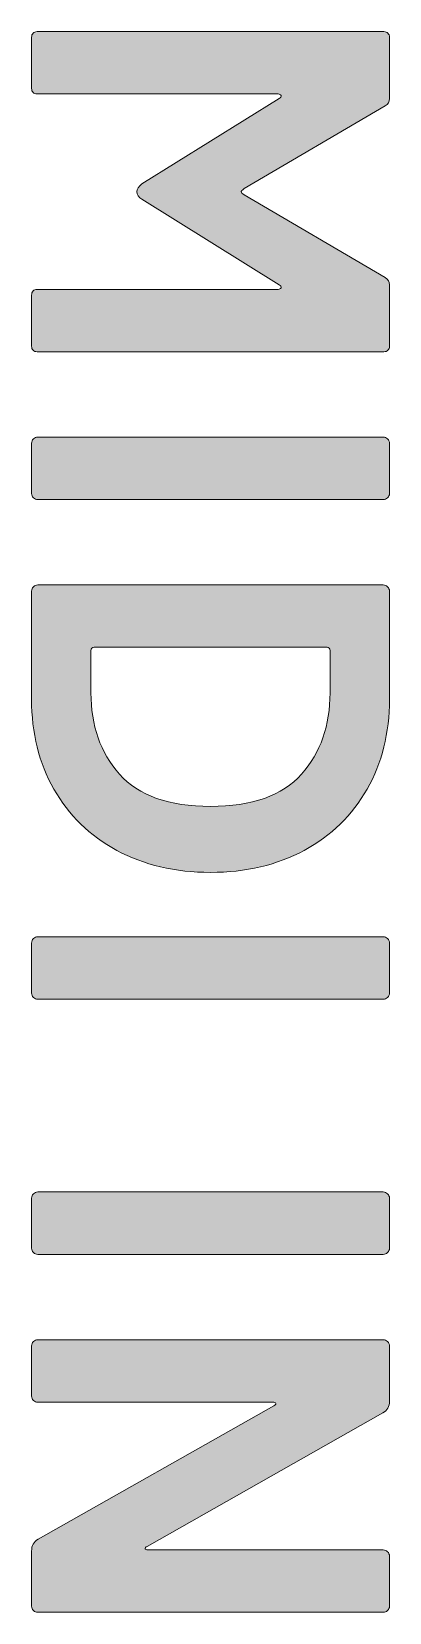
# Model space of a CAD drawing. Header units: millimetres. Extents: x 88.3 to 184.3, y 66.7 to 161.2.
# Drawn here: x 133.03 to 135.5, y 109.72 to 120.62 of the extents above; entities that cross this region are included whole.
import ezdxf

# ---------------------------------------------------------------- set-up
doc = ezdxf.new("R2010")
doc.units = ezdxf.units.MM
doc.header["$MEASUREMENT"] = 0
doc.layers.add('Font Engravings', color=7, linetype='Continuous', lineweight=0)

# ---------------------------------------------------------------- blocks, each defined once
blk = doc.blocks.new('Block_3')
at = {"layer": 'Font Engravings', "true_color": 0x000000, "transparency": 33554687}
h = blk.add_hatch(color=18, dxfattribs=at)
h.dxf.hatch_style = 2
edge = h.paths.add_edge_path()
edge.add_spline(control_points=[(133.039, 120.609), (133.046, 120.616), (133.055, 120.62), (133.067, 120.62), (133.067, 120.62), (135.459, 120.62), (135.459, 120.62), (135.471, 120.62), (135.48, 120.616), (135.487, 120.609), (135.494, 120.602), (135.498, 120.593), (135.498, 120.581), (135.498, 120.581), (135.498, 120.158), (135.498, 120.158), (135.498, 120.137), (135.488, 120.12), (135.469, 120.108), (135.469, 120.108), (134.496, 119.537), (134.496, 119.537), (134.482, 119.525), (134.475, 119.518), (134.475, 119.516), (134.475, 119.509), (134.482, 119.502), (134.496, 119.495), (134.496, 119.495), (135.469, 118.923), (135.469, 118.923), (135.488, 118.911), (135.498, 118.895), (135.498, 118.874), (135.498, 118.874), (135.498, 118.45), (135.498, 118.45), (135.498, 118.439), (135.494, 118.429), (135.487, 118.422), (135.48, 118.415), (135.471, 118.412), (135.459, 118.412), (135.459, 118.412), (133.067, 118.412), (133.067, 118.412), (133.055, 118.412), (133.046, 118.415), (133.039, 118.422), (133.032, 118.429), (133.028, 118.439), (133.028, 118.45), (133.028, 118.45), (133.028, 118.803), (133.028, 118.803), (133.028, 118.815), (133.032, 118.824), (133.039, 118.831), (133.046, 118.838), (133.055, 118.842), (133.067, 118.842), (133.067, 118.842), (134.729, 118.842), (134.729, 118.842), (134.74, 118.842), (134.747, 118.845), (134.75, 118.853), (134.752, 118.86), (134.747, 118.867), (134.736, 118.874), (134.736, 118.874), (133.79, 119.463), (133.79, 119.463), (133.767, 119.477), (133.755, 119.495), (133.755, 119.516), (133.755, 119.534), (133.767, 119.552), (133.79, 119.569), (133.79, 119.569), (134.736, 120.158), (134.736, 120.158), (134.747, 120.165), (134.752, 120.172), (134.75, 120.179), (134.747, 120.186), (134.74, 120.19), (134.729, 120.19), (134.729, 120.19), (133.067, 120.19), (133.067, 120.19), (133.055, 120.19), (133.046, 120.193), (133.039, 120.2), (133.032, 120.207), (133.028, 120.217), (133.028, 120.228), (133.028, 120.228), (133.028, 120.581), (133.028, 120.581), (133.028, 120.593), (133.032, 120.602), (133.039, 120.609)], knot_values=[0, 0, 0, 0, 1, 1, 1, 2, 2, 2, 3, 3, 3, 4, 4, 4, 5, 5, 5, 6, 6, 6, 7, 7, 7, 8, 8, 8, 9, 9, 9, 10, 10, 10, 11, 11, 11, 12, 12, 12, 13, 13, 13, 14, 14, 14, 15, 15, 15, 16, 16, 16, 17, 17, 17, 18, 18, 18, 19, 19, 19, 20, 20, 20, 21, 21, 21, 22, 22, 22, 23, 23, 23, 24, 24, 24, 25, 25, 25, 26, 26, 26, 27, 27, 27, 28, 28, 28, 29, 29, 29, 30, 30, 30, 31, 31, 31, 32, 32, 32, 33, 33, 33, 34, 34, 34, 34], degree=3, periodic=0)
h = blk.add_hatch(color=18, dxfattribs=at)
h.dxf.hatch_style = 2
edge = h.paths.add_edge_path()
edge.add_spline(control_points=[(135.485, 117.404), (135.477, 117.396), (135.467, 117.392), (135.455, 117.392), (135.455, 117.392), (133.071, 117.392), (133.071, 117.392), (133.059, 117.392), (133.049, 117.396), (133.041, 117.404), (133.032, 117.412), (133.028, 117.422), (133.028, 117.434), (133.028, 117.434), (133.028, 117.78), (133.028, 117.78), (133.028, 117.792), (133.032, 117.802), (133.041, 117.81), (133.049, 117.818), (133.059, 117.822), (133.071, 117.822), (133.071, 117.822), (135.455, 117.822), (135.455, 117.822), (135.467, 117.822), (135.477, 117.818), (135.485, 117.81), (135.494, 117.802), (135.498, 117.792), (135.498, 117.78), (135.498, 117.78), (135.498, 117.434), (135.498, 117.434), (135.498, 117.422), (135.494, 117.412), (135.485, 117.404)], knot_values=[0, 0, 0, 0, 1, 1, 1, 2, 2, 2, 3, 3, 3, 4, 4, 4, 5, 5, 5, 6, 6, 6, 7, 7, 7, 8, 8, 8, 9, 9, 9, 10, 10, 10, 11, 11, 11, 12, 12, 12, 12], degree=3, periodic=0)
h = blk.add_hatch(color=18, dxfattribs=at)
h.dxf.hatch_style = 2
edge = h.paths.add_edge_path()
edge.add_spline(control_points=[(133.438, 116.351), (133.438, 116.351), (133.438, 116.059), (133.438, 116.059), (133.438, 115.833), (133.503, 115.646), (133.635, 115.498), (133.767, 115.349), (133.976, 115.275), (134.263, 115.275), (134.55, 115.275), (134.759, 115.349), (134.891, 115.498), (135.023, 115.646), (135.088, 115.833), (135.088, 116.059), (135.088, 116.059), (135.088, 116.351), (135.088, 116.351), (135.088, 116.366), (135.081, 116.373), (135.067, 116.373), (135.067, 116.373), (133.459, 116.373), (133.459, 116.373), (133.445, 116.373), (133.438, 116.366), (133.438, 116.351)], knot_values=[0, 0, 0, 0, 1, 1, 1, 2, 2, 2, 3, 3, 3, 4, 4, 4, 5, 5, 5, 6, 6, 6, 7, 7, 7, 8, 8, 8, 9, 9, 9, 9], degree=3, periodic=0)
edge = h.paths.add_edge_path()
edge.add_spline(control_points=[(135.344, 115.395), (135.242, 115.214), (135.097, 115.073), (134.91, 114.972), (134.723, 114.871), (134.508, 114.82), (134.263, 114.82), (134.018, 114.82), (133.803, 114.871), (133.616, 114.972), (133.429, 115.073), (133.284, 115.214), (133.182, 115.395), (133.079, 115.576), (133.028, 115.782), (133.028, 116.013), (133.028, 116.013), (133.028, 116.76), (133.028, 116.76), (133.028, 116.772), (133.032, 116.782), (133.041, 116.79), (133.049, 116.799), (133.059, 116.803), (133.071, 116.803), (133.071, 116.803), (135.455, 116.803), (135.455, 116.803), (135.467, 116.803), (135.477, 116.799), (135.485, 116.79), (135.494, 116.782), (135.498, 116.772), (135.498, 116.76), (135.498, 116.76), (135.498, 116.013), (135.498, 116.013), (135.498, 115.782), (135.447, 115.576), (135.344, 115.395)], knot_values=[0, 0, 0, 0, 1, 1, 1, 2, 2, 2, 3, 3, 3, 4, 4, 4, 5, 5, 5, 6, 6, 6, 7, 7, 7, 8, 8, 8, 9, 9, 9, 10, 10, 10, 11, 11, 11, 12, 12, 12, 13, 13, 13, 13], degree=3, periodic=0)
h = blk.add_hatch(color=18, dxfattribs=at)
h.dxf.hatch_style = 2
edge = h.paths.add_edge_path()
edge.add_spline(control_points=[(135.485, 113.958), (135.477, 113.95), (135.467, 113.945), (135.455, 113.945), (135.455, 113.945), (133.071, 113.945), (133.071, 113.945), (133.059, 113.945), (133.049, 113.95), (133.041, 113.958), (133.032, 113.966), (133.028, 113.976), (133.028, 113.988), (133.028, 113.988), (133.028, 114.333), (133.028, 114.333), (133.028, 114.345), (133.032, 114.355), (133.041, 114.363), (133.049, 114.372), (133.059, 114.376), (133.071, 114.376), (133.071, 114.376), (135.455, 114.376), (135.455, 114.376), (135.467, 114.376), (135.477, 114.372), (135.485, 114.363), (135.494, 114.355), (135.498, 114.345), (135.498, 114.333), (135.498, 114.333), (135.498, 113.988), (135.498, 113.988), (135.498, 113.976), (135.494, 113.966), (135.485, 113.958)], knot_values=[0, 0, 0, 0, 1, 1, 1, 2, 2, 2, 3, 3, 3, 4, 4, 4, 5, 5, 5, 6, 6, 6, 7, 7, 7, 8, 8, 8, 9, 9, 9, 10, 10, 10, 11, 11, 11, 12, 12, 12, 12], degree=3, periodic=0)
h = blk.add_hatch(color=18, dxfattribs=at)
h.dxf.hatch_style = 2
edge = h.paths.add_edge_path()
edge.add_spline(control_points=[(135.485, 112.197), (135.477, 112.189), (135.467, 112.185), (135.455, 112.185), (135.455, 112.185), (133.071, 112.185), (133.071, 112.185), (133.059, 112.185), (133.049, 112.189), (133.041, 112.197), (133.032, 112.206), (133.028, 112.216), (133.028, 112.227), (133.028, 112.227), (133.028, 112.573), (133.028, 112.573), (133.028, 112.585), (133.032, 112.595), (133.041, 112.603), (133.049, 112.611), (133.059, 112.616), (133.071, 112.616), (133.071, 112.616), (135.455, 112.616), (135.455, 112.616), (135.467, 112.616), (135.477, 112.611), (135.485, 112.603), (135.494, 112.595), (135.498, 112.585), (135.498, 112.573), (135.498, 112.573), (135.498, 112.227), (135.498, 112.227), (135.498, 112.216), (135.494, 112.206), (135.485, 112.197)], knot_values=[0, 0, 0, 0, 1, 1, 1, 2, 2, 2, 3, 3, 3, 4, 4, 4, 5, 5, 5, 6, 6, 6, 7, 7, 7, 8, 8, 8, 9, 9, 9, 10, 10, 10, 11, 11, 11, 12, 12, 12, 12], degree=3, periodic=0)
h = blk.add_hatch(color=18, dxfattribs=at)
h.dxf.hatch_style = 2
edge = h.paths.add_edge_path()
edge.add_spline(control_points=[(133.813, 110.155), (133.814, 110.149), (133.821, 110.146), (133.832, 110.146), (133.832, 110.146), (135.455, 110.146), (135.455, 110.146), (135.467, 110.146), (135.477, 110.142), (135.485, 110.134), (135.494, 110.126), (135.498, 110.116), (135.498, 110.104), (135.498, 110.104), (135.498, 109.758), (135.498, 109.758), (135.498, 109.746), (135.494, 109.736), (135.485, 109.728), (135.477, 109.72), (135.467, 109.716), (135.455, 109.716), (135.455, 109.716), (133.071, 109.716), (133.071, 109.716), (133.059, 109.716), (133.049, 109.72), (133.041, 109.728), (133.032, 109.736), (133.028, 109.746), (133.028, 109.758), (133.028, 109.758), (133.028, 110.139), (133.028, 110.139), (133.028, 110.158), (133.032, 110.174), (133.039, 110.187), (133.046, 110.2), (133.058, 110.211), (133.074, 110.22), (133.074, 110.22), (134.7, 111.141), (134.7, 111.141), (134.71, 111.146), (134.714, 111.151), (134.713, 111.157), (134.712, 111.163), (134.705, 111.166), (134.693, 111.166), (134.693, 111.166), (133.071, 111.166), (133.071, 111.166), (133.059, 111.166), (133.049, 111.17), (133.041, 111.178), (133.032, 111.186), (133.028, 111.196), (133.028, 111.208), (133.028, 111.208), (133.028, 111.554), (133.028, 111.554), (133.028, 111.565), (133.032, 111.575), (133.041, 111.584), (133.049, 111.592), (133.059, 111.596), (133.071, 111.596), (133.071, 111.596), (135.455, 111.596), (135.455, 111.596), (135.467, 111.596), (135.477, 111.592), (135.485, 111.584), (135.494, 111.575), (135.498, 111.565), (135.498, 111.554), (135.498, 111.554), (135.498, 111.173), (135.498, 111.173), (135.498, 111.154), (135.494, 111.138), (135.487, 111.125), (135.48, 111.112), (135.468, 111.101), (135.452, 111.092), (135.452, 111.092), (133.825, 110.171), (133.825, 110.171), (133.816, 110.166), (133.812, 110.161), (133.813, 110.155)], knot_values=[0, 0, 0, 0, 1, 1, 1, 2, 2, 2, 3, 3, 3, 4, 4, 4, 5, 5, 5, 6, 6, 6, 7, 7, 7, 8, 8, 8, 9, 9, 9, 10, 10, 10, 11, 11, 11, 12, 12, 12, 13, 13, 13, 14, 14, 14, 15, 15, 15, 16, 16, 16, 17, 17, 17, 18, 18, 18, 19, 19, 19, 20, 20, 20, 21, 21, 21, 22, 22, 22, 23, 23, 23, 24, 24, 24, 25, 25, 25, 26, 26, 26, 27, 27, 27, 28, 28, 28, 29, 29, 29, 30, 30, 30, 30], degree=3, periodic=0)
at = {"layer": 'Font Engravings'}
for points, knots in [([(133.039, 120.609), (133.046, 120.616), (133.055, 120.62), (133.067, 120.62), (133.067, 120.62), (135.459, 120.62), (135.459, 120.62), (135.471, 120.62), (135.48, 120.616), (135.487, 120.609), (135.494, 120.602), (135.498, 120.593), (135.498, 120.581), (135.498, 120.581), (135.498, 120.158), (135.498, 120.158), (135.498, 120.137), (135.488, 120.12), (135.469, 120.108), (135.469, 120.108), (134.496, 119.537), (134.496, 119.537), (134.482, 119.525), (134.475, 119.518), (134.475, 119.516), (134.475, 119.509), (134.482, 119.502), (134.496, 119.495), (134.496, 119.495), (135.469, 118.923), (135.469, 118.923), (135.488, 118.911), (135.498, 118.895), (135.498, 118.874), (135.498, 118.874), (135.498, 118.45), (135.498, 118.45), (135.498, 118.439), (135.494, 118.429), (135.487, 118.422), (135.48, 118.415), (135.471, 118.412), (135.459, 118.412), (135.459, 118.412), (133.067, 118.412), (133.067, 118.412), (133.055, 118.412), (133.046, 118.415), (133.039, 118.422), (133.032, 118.429), (133.028, 118.439), (133.028, 118.45), (133.028, 118.45), (133.028, 118.803), (133.028, 118.803), (133.028, 118.815), (133.032, 118.824), (133.039, 118.831), (133.046, 118.838), (133.055, 118.842), (133.067, 118.842), (133.067, 118.842), (134.729, 118.842), (134.729, 118.842), (134.74, 118.842), (134.747, 118.845), (134.75, 118.853), (134.752, 118.86), (134.747, 118.867), (134.736, 118.874), (134.736, 118.874), (133.79, 119.463), (133.79, 119.463), (133.767, 119.477), (133.755, 119.495), (133.755, 119.516), (133.755, 119.534), (133.767, 119.552), (133.79, 119.569), (133.79, 119.569), (134.736, 120.158), (134.736, 120.158), (134.747, 120.165), (134.752, 120.172), (134.75, 120.179), (134.747, 120.186), (134.74, 120.19), (134.729, 120.19), (134.729, 120.19), (133.067, 120.19), (133.067, 120.19), (133.055, 120.19), (133.046, 120.193), (133.039, 120.2), (133.032, 120.207), (133.028, 120.217), (133.028, 120.228), (133.028, 120.228), (133.028, 120.581), (133.028, 120.581), (133.028, 120.593), (133.032, 120.602), (133.039, 120.609)], [0, 0, 0, 0, 1, 1, 1, 2, 2, 2, 3, 3, 3, 4, 4, 4, 5, 5, 5, 6, 6, 6, 7, 7, 7, 8, 8, 8, 9, 9, 9, 10, 10, 10, 11, 11, 11, 12, 12, 12, 13, 13, 13, 14, 14, 14, 15, 15, 15, 16, 16, 16, 17, 17, 17, 18, 18, 18, 19, 19, 19, 20, 20, 20, 21, 21, 21, 22, 22, 22, 23, 23, 23, 24, 24, 24, 25, 25, 25, 26, 26, 26, 27, 27, 27, 28, 28, 28, 29, 29, 29, 30, 30, 30, 31, 31, 31, 32, 32, 32, 33, 33, 33, 34, 34, 34, 34]), ([(135.485, 117.404), (135.477, 117.396), (135.467, 117.392), (135.455, 117.392), (135.455, 117.392), (133.071, 117.392), (133.071, 117.392), (133.059, 117.392), (133.049, 117.396), (133.041, 117.404), (133.032, 117.412), (133.028, 117.422), (133.028, 117.434), (133.028, 117.434), (133.028, 117.78), (133.028, 117.78), (133.028, 117.792), (133.032, 117.802), (133.041, 117.81), (133.049, 117.818), (133.059, 117.822), (133.071, 117.822), (133.071, 117.822), (135.455, 117.822), (135.455, 117.822), (135.467, 117.822), (135.477, 117.818), (135.485, 117.81), (135.494, 117.802), (135.498, 117.792), (135.498, 117.78), (135.498, 117.78), (135.498, 117.434), (135.498, 117.434), (135.498, 117.422), (135.494, 117.412), (135.485, 117.404)], [0, 0, 0, 0, 1, 1, 1, 2, 2, 2, 3, 3, 3, 4, 4, 4, 5, 5, 5, 6, 6, 6, 7, 7, 7, 8, 8, 8, 9, 9, 9, 10, 10, 10, 11, 11, 11, 12, 12, 12, 12]), ([(135.344, 115.395), (135.242, 115.214), (135.097, 115.073), (134.91, 114.972), (134.723, 114.871), (134.508, 114.82), (134.263, 114.82), (134.018, 114.82), (133.803, 114.871), (133.616, 114.972), (133.429, 115.073), (133.284, 115.214), (133.182, 115.395), (133.079, 115.576), (133.028, 115.782), (133.028, 116.013), (133.028, 116.013), (133.028, 116.76), (133.028, 116.76), (133.028, 116.772), (133.032, 116.782), (133.041, 116.79), (133.049, 116.799), (133.059, 116.803), (133.071, 116.803), (133.071, 116.803), (135.455, 116.803), (135.455, 116.803), (135.467, 116.803), (135.477, 116.799), (135.485, 116.79), (135.494, 116.782), (135.498, 116.772), (135.498, 116.76), (135.498, 116.76), (135.498, 116.013), (135.498, 116.013), (135.498, 115.782), (135.447, 115.576), (135.344, 115.395)], [0, 0, 0, 0, 1, 1, 1, 2, 2, 2, 3, 3, 3, 4, 4, 4, 5, 5, 5, 6, 6, 6, 7, 7, 7, 8, 8, 8, 9, 9, 9, 10, 10, 10, 11, 11, 11, 12, 12, 12, 13, 13, 13, 13]), ([(133.438, 116.351), (133.438, 116.351), (133.438, 116.059), (133.438, 116.059), (133.438, 115.833), (133.503, 115.646), (133.635, 115.498), (133.767, 115.349), (133.976, 115.275), (134.263, 115.275), (134.55, 115.275), (134.759, 115.349), (134.891, 115.498), (135.023, 115.646), (135.088, 115.833), (135.088, 116.059), (135.088, 116.059), (135.088, 116.351), (135.088, 116.351), (135.088, 116.366), (135.081, 116.373), (135.067, 116.373), (135.067, 116.373), (133.459, 116.373), (133.459, 116.373), (133.445, 116.373), (133.438, 116.366), (133.438, 116.351)], [0, 0, 0, 0, 1, 1, 1, 2, 2, 2, 3, 3, 3, 4, 4, 4, 5, 5, 5, 6, 6, 6, 7, 7, 7, 8, 8, 8, 9, 9, 9, 9]), ([(135.485, 113.958), (135.477, 113.95), (135.467, 113.945), (135.455, 113.945), (135.455, 113.945), (133.071, 113.945), (133.071, 113.945), (133.059, 113.945), (133.049, 113.95), (133.041, 113.958), (133.032, 113.966), (133.028, 113.976), (133.028, 113.988), (133.028, 113.988), (133.028, 114.333), (133.028, 114.333), (133.028, 114.345), (133.032, 114.355), (133.041, 114.363), (133.049, 114.372), (133.059, 114.376), (133.071, 114.376), (133.071, 114.376), (135.455, 114.376), (135.455, 114.376), (135.467, 114.376), (135.477, 114.372), (135.485, 114.363), (135.494, 114.355), (135.498, 114.345), (135.498, 114.333), (135.498, 114.333), (135.498, 113.988), (135.498, 113.988), (135.498, 113.976), (135.494, 113.966), (135.485, 113.958)], [0, 0, 0, 0, 1, 1, 1, 2, 2, 2, 3, 3, 3, 4, 4, 4, 5, 5, 5, 6, 6, 6, 7, 7, 7, 8, 8, 8, 9, 9, 9, 10, 10, 10, 11, 11, 11, 12, 12, 12, 12]), ([(135.485, 112.197), (135.477, 112.189), (135.467, 112.185), (135.455, 112.185), (135.455, 112.185), (133.071, 112.185), (133.071, 112.185), (133.059, 112.185), (133.049, 112.189), (133.041, 112.197), (133.032, 112.206), (133.028, 112.216), (133.028, 112.227), (133.028, 112.227), (133.028, 112.573), (133.028, 112.573), (133.028, 112.585), (133.032, 112.595), (133.041, 112.603), (133.049, 112.611), (133.059, 112.616), (133.071, 112.616), (133.071, 112.616), (135.455, 112.616), (135.455, 112.616), (135.467, 112.616), (135.477, 112.611), (135.485, 112.603), (135.494, 112.595), (135.498, 112.585), (135.498, 112.573), (135.498, 112.573), (135.498, 112.227), (135.498, 112.227), (135.498, 112.216), (135.494, 112.206), (135.485, 112.197)], [0, 0, 0, 0, 1, 1, 1, 2, 2, 2, 3, 3, 3, 4, 4, 4, 5, 5, 5, 6, 6, 6, 7, 7, 7, 8, 8, 8, 9, 9, 9, 10, 10, 10, 11, 11, 11, 12, 12, 12, 12]), ([(133.813, 110.155), (133.814, 110.149), (133.821, 110.146), (133.832, 110.146), (133.832, 110.146), (135.455, 110.146), (135.455, 110.146), (135.467, 110.146), (135.477, 110.142), (135.485, 110.134), (135.494, 110.126), (135.498, 110.116), (135.498, 110.104), (135.498, 110.104), (135.498, 109.758), (135.498, 109.758), (135.498, 109.746), (135.494, 109.736), (135.485, 109.728), (135.477, 109.72), (135.467, 109.716), (135.455, 109.716), (135.455, 109.716), (133.071, 109.716), (133.071, 109.716), (133.059, 109.716), (133.049, 109.72), (133.041, 109.728), (133.032, 109.736), (133.028, 109.746), (133.028, 109.758), (133.028, 109.758), (133.028, 110.139), (133.028, 110.139), (133.028, 110.158), (133.032, 110.174), (133.039, 110.187), (133.046, 110.2), (133.058, 110.211), (133.074, 110.22), (133.074, 110.22), (134.7, 111.141), (134.7, 111.141), (134.71, 111.146), (134.714, 111.151), (134.713, 111.157), (134.712, 111.163), (134.705, 111.166), (134.693, 111.166), (134.693, 111.166), (133.071, 111.166), (133.071, 111.166), (133.059, 111.166), (133.049, 111.17), (133.041, 111.178), (133.032, 111.186), (133.028, 111.196), (133.028, 111.208), (133.028, 111.208), (133.028, 111.554), (133.028, 111.554), (133.028, 111.565), (133.032, 111.575), (133.041, 111.584), (133.049, 111.592), (133.059, 111.596), (133.071, 111.596), (133.071, 111.596), (135.455, 111.596), (135.455, 111.596), (135.467, 111.596), (135.477, 111.592), (135.485, 111.584), (135.494, 111.575), (135.498, 111.565), (135.498, 111.554), (135.498, 111.554), (135.498, 111.173), (135.498, 111.173), (135.498, 111.154), (135.494, 111.138), (135.487, 111.125), (135.48, 111.112), (135.468, 111.101), (135.452, 111.092), (135.452, 111.092), (133.825, 110.171), (133.825, 110.171), (133.816, 110.166), (133.812, 110.161), (133.813, 110.155)], [0, 0, 0, 0, 1, 1, 1, 2, 2, 2, 3, 3, 3, 4, 4, 4, 5, 5, 5, 6, 6, 6, 7, 7, 7, 8, 8, 8, 9, 9, 9, 10, 10, 10, 11, 11, 11, 12, 12, 12, 13, 13, 13, 14, 14, 14, 15, 15, 15, 16, 16, 16, 17, 17, 17, 18, 18, 18, 19, 19, 19, 20, 20, 20, 21, 21, 21, 22, 22, 22, 23, 23, 23, 24, 24, 24, 25, 25, 25, 26, 26, 26, 27, 27, 27, 28, 28, 28, 29, 29, 29, 30, 30, 30, 30])]:
    blk.add_open_spline(points, degree=3, knots=knots, dxfattribs=at)

msp = doc.modelspace()

# ---------------------------------------------------------------- block references
at = {"layer": 'Font Engravings'}
msp.add_blockref('Block_3', (0, 0), dxfattribs=at)

doc.saveas('drawing.dxf')
